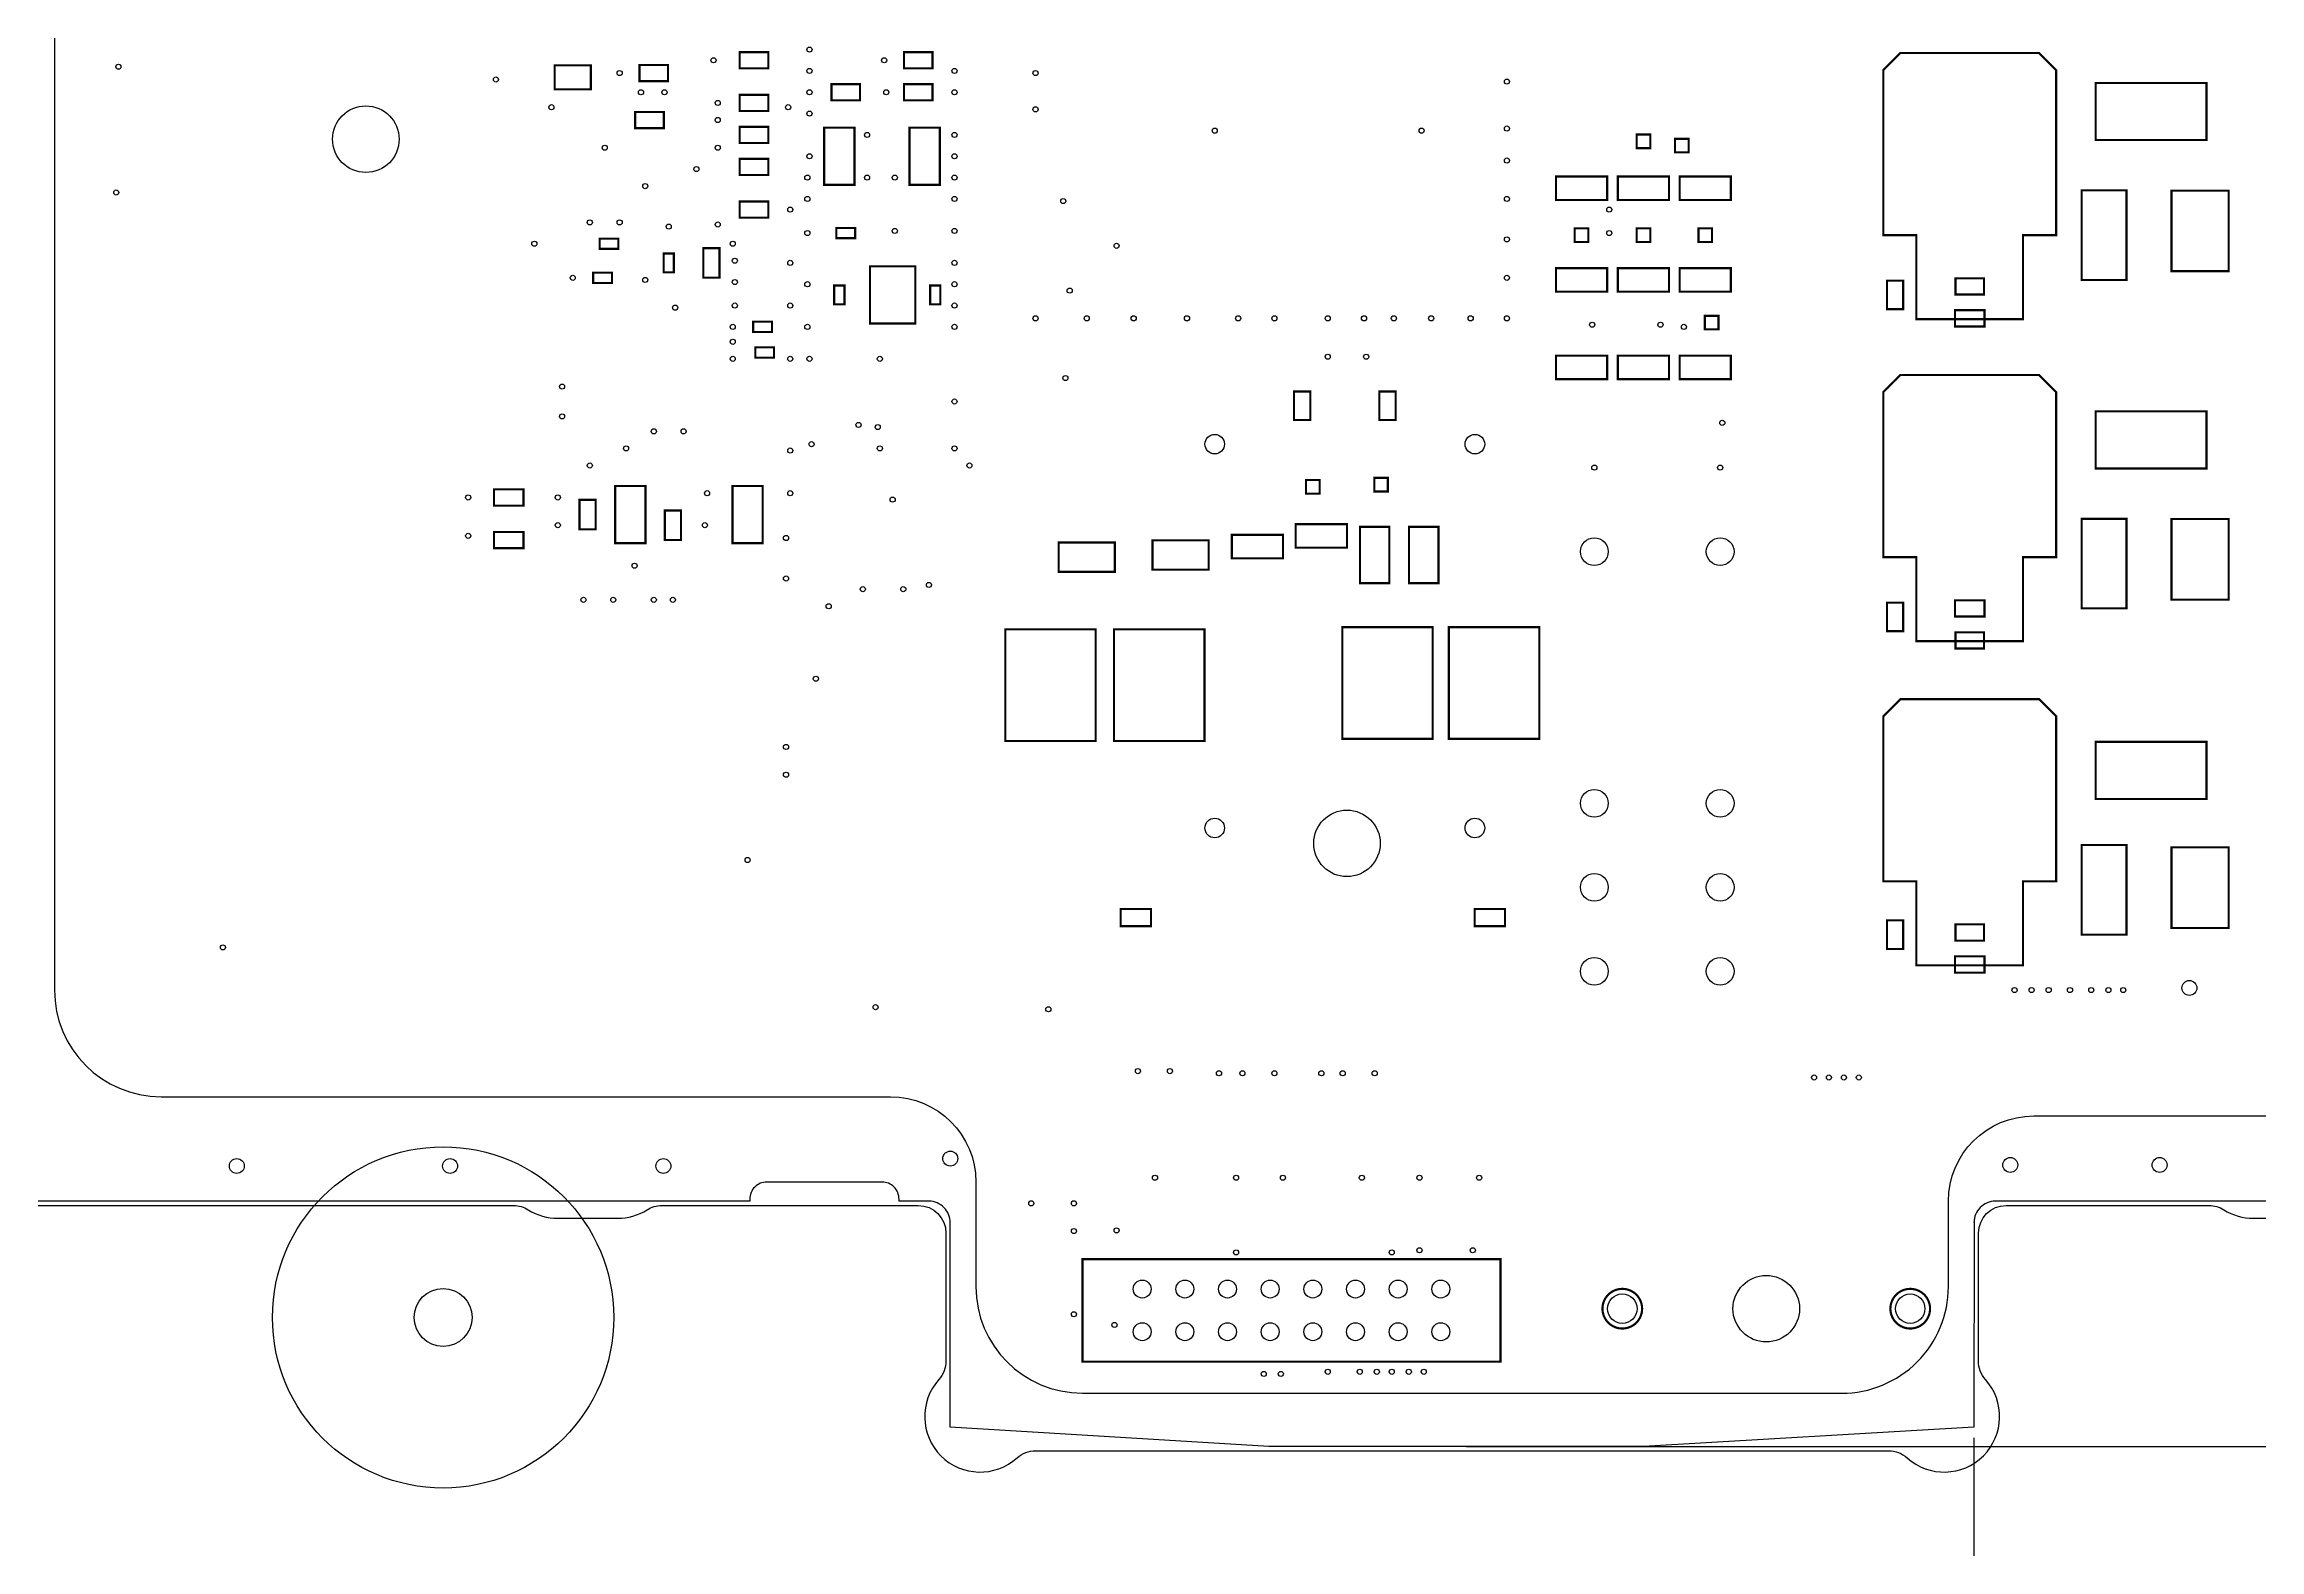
# Model space of a CAD drawing. Extents: x -225 to 380, y -363 to 289.
# Drawn here: x -90.1 to 41.8, y -226.9 to -137.2 of the extents above; entities that cross this region are included whole.
import ezdxf

# ---------------------------------------------------------------- set-up
doc = ezdxf.new("R2010")
doc.units = 0
doc.header["$MEASUREMENT"] = 0
doc.layers.get('0').update_dxf_attribs({"linetype": 'CONTINUOUS'})
doc.layers.get('DEFPOINTS').update_dxf_attribs({"linetype": 'CONTINUOUS'})
for name, color, linetype in [('1_1_BARRENOS', 100, 'CONTINUOUS'), ('1_2_CAV_PCB', 140, 'CONTINUOUS'), ('1_4_FUGAS_PASADAS', 1, 'CONTINUOUS'), ('1_5_CAJA_PISADOR', 8, 'CONTINUOUS'), ('_G01-IND-2BOT_OUTLINE_PART', 7, 'CONTINUOUS'), ('_G01-IND-3GEN_DRILLS', 40, 'CONTINUOUS'), ('_G01-IND-3GEN_OUTLINE', 7, 'CONTINUOUS')]:
    doc.layers.add(name, color=color, linetype=linetype)
doc.styles.get("Standard").update_dxf_attribs({"font": '@Arial Unicode MS'})
doc.dimstyles.get("Standard").update_dxf_attribs({"dimtxt": 0.18, "dimasz": 0.18, "dimexe": 0.18, "dimexo": 0.0625, "dimgap": 0.09, "dimtad": 0, "dimtih": 1, "dimtoh": 1, "dimdec": 4, "dimzin": 0, "dimdsep": 46, "dimtxsty": 'STANDARD', "dimcen": 0.09, "dimadec": 0, "dimazin": 0, "dimtfac": 1, "dimtdec": 4, "dimtofl": 0, "dimtmove": 2, "dimatfit": 3, "dimfxl": 1, "dimtolj": 1, "dimtzin": 0, "dimarcsym": 0})

# ---------------------------------------------------------------- blocks, each defined once
blk = doc.blocks.new('ROUND_99')
blk.add_circle((0, 0), 0.006)
blk = doc.blocks.new('ROUND_148')
blk.add_circle((0, 0), 0.0175)
blk = doc.blocks.new('ROUND_241')
blk.add_circle((0, 0), 0.021)
blk = doc.blocks.new('ROUND_239')
blk.add_circle((0, 0), 0.023)
blk = doc.blocks.new('ROUND_112')
blk.add_circle((0, 0), 0.0325)
blk = doc.blocks.new('ROUND_243')
blk.add_circle((0, 0), 0.0345)
blk = doc.blocks.new('ROUND_238')
blk.add_circle((0, 0), 0.078)
blk = doc.blocks.new('*U24')
at = {"color": 0, "linetype": 'Continuous'}
blk.add_text('58,67 [2,310]', height=6.5, dxfattribs=at).set_placement((319.41, -218.29))
blk = doc.blocks.new('*D23')
at = {"color": 0}
blk.add_line((-5.45, -220.73), (371.81, -220.73), dxfattribs=at)
at = {"layer": 'DEFPOINTS', "color": 0}
for p in [(-6.07, -220.73), (319.16, -220.73), (215.9, -279.4)]:
    blk.add_point(p, dxfattribs=at)
at = {"linetype": 'Continuous'}
blk.add_blockref('*U24', (0, 0), dxfattribs=at)
blk = doc.blocks.new('*U30')
at = {"color": 0, "linetype": 'Continuous'}
blk.add_text('288,67 [11,365]', height=6.5, dxfattribs=at).set_placement((317.96, 11.71))
blk = doc.blocks.new('*D29')
at = {"color": 0}
blk.add_line((-5.45, 9.27), (380.46, 9.27), dxfattribs=at)
at = {"layer": 'DEFPOINTS', "color": 0}
for p in [(-6.07, 9.27), (317.61, 9.27), (215.9, -279.4)]:
    blk.add_point(p, dxfattribs=at)
at = {"linetype": 'Continuous'}
blk.add_blockref('*U30', (0, 0), dxfattribs=at)
blk = doc.blocks.new('*U42')
at = {"color": 0, "linetype": 'Continuous'}
blk.add_text('191,14 [7,525]', height=6.5, rotation=90, dxfattribs=at).set_placement((22.33, -359.53))
blk = doc.blocks.new('*D41')
at = {"color": 0}
blk.add_line((24.76, -220.21), (24.76, -358.52), dxfattribs=at)
at = {"layer": 'DEFPOINTS', "color": 0}
for p in [(24.76, -219.58), (215.9, -279.4), (24.76, -301.45)]:
    blk.add_point(p, dxfattribs=at)
at = {"linetype": 'Continuous'}
blk.add_blockref('*U42', (0, 0), dxfattribs=at)
blk = doc.blocks.new('*U44')
at = {"color": 0, "linetype": 'Continuous'}
blk.add_text('337,19 [13,275]', height=6.5, rotation=90, dxfattribs=at).set_placement((-123.72, -363.2))
blk = doc.blocks.new('*D43')
at = {"color": 0}
blk.add_line((-121.29, -205.48), (-121.29, -362.8), dxfattribs=at)
at = {"layer": 'DEFPOINTS', "color": 0}
for p in [(-121.29, -204.85), (215.9, -279.4), (-121.29, -300.08)]:
    blk.add_point(p, dxfattribs=at)
at = {"linetype": 'Continuous'}
blk.add_blockref('*U44', (0, 0), dxfattribs=at)

msp = doc.modelspace()

# ---------------------------------------------------------------- linework, layer by layer
at = {"layer": '1_1_BARRENOS', "linetype": 'Continuous'}
msp.add_circle((-66.392, -213.0425), 1.7272, dxfattribs=at)
at = {"layer": '1_2_CAV_PCB', "linetype": 'Continuous'}
msp.add_lwpolyline([(-100.61136, -206.375), (-62.20164, -206.375, -0.141388305), (-61.3221, -206.62879, 0.141388305), (-59.56301, -207.13636), (-56.00701, -207.13636, 0.141388305), (-54.24791, -206.62879, -0.141388305), (-53.36837, -206.375), (-38.10001, -206.375, -0.414213562), (-36.44901, -208.026), (-36.44901, -215.63624, -0.185167047), (-36.87234, -216.74016, 0.948332681), (-32.20917, -221.40333, -0.185167047), (-31.10525, -220.98), (19.676, -220.98, -0.185167047), (20.77992, -221.40333, 0.947762024), (25.44574, -216.74311, -0.185167047), (25.02374, -215.63869), (25.03289, -208.02401, -0.413861505), (26.68389, -206.375), (38.76336, -206.375, -0.141388305), (39.6429, -206.62879, 0.141388305), (41.40199, -207.13636), (44.95799, -207.13636, 0.141388305)], format="xyb", dxfattribs=at)
at = {"layer": '1_4_FUGAS_PASADAS', "linetype": 'Continuous'}
msp.add_lwpolyline([(88.59519, -14.351), (-18.18867, -14.351, 0.227735077), (-22.15424, -16.256, -0.22773508), (-26.11981, -18.161), (-28.52828, -18.161, -0.227735081), (-32.49385, -16.256, 0.227735081), (-36.45943, -14.351), (-83.18501, -14.351, 0.414213562), (-89.53501, -20.701), (-89.53501, -193.548, 0.414213562), (-83.18501, -199.898), (-39.75101, -199.898, -0.414213562), (-34.67101, -204.978), (-34.67101, -211.20175, 0.414185688), (-28.32161, -217.55175), (16.89038, -217.55606, 0.414241437), (23.24098, -211.20606), (23.24098, -206.12289, -0.414203924), (28.32082, -201.04289), (80.39121, -201.04118, 0.414203924)], format="xyb", dxfattribs=at)
at = {"layer": '1_5_CAJA_PISADOR', "color": 8}
msp.add_circle((-66.392, -213.0425), 10.16, dxfattribs=at)
at = {"layer": '_G01-IND-2BOT_OUTLINE_PART', "linetype": 'Continuous', "const_width": 0.127}
for points in [[(-57.59451, -139.9032), (-57.59451, -138.4808), (-59.75351, -138.4808), (-59.75351, -139.9032), (-57.59451, -139.9032)], [(-54.69891, -138.4554), (-54.69891, -139.4206), (-52.99711, -139.4206), (-52.99711, -138.4554), (-54.69891, -138.4554)], [(-48.72991, -137.6934), (-48.72991, -138.6586), (-47.02811, -138.6586), (-47.02811, -137.6934), (-48.72991, -137.6934)], [(-38.95091, -137.6934), (-38.95091, -138.6586), (-37.24911, -138.6586), (-37.24911, -137.6934), (-38.95091, -137.6934)], [(29.65449, -138.7602), (28.63849, -137.7442), (20.38349, -137.7442), (19.36749, -138.7602), (19.36749, -148.59), (21.33599, -148.59), (21.33599, -153.5938), (27.68599, -153.5938), (27.68599, -148.59), (29.65449, -148.59), (29.65449, -138.7602)], [(-43.26891, -139.5984), (-43.26891, -140.5636), (-41.56711, -140.5636), (-41.56711, -139.5984), (-43.26891, -139.5984)], [(-37.24911, -140.5636), (-37.24911, -139.5984), (-38.95091, -139.5984), (-38.95091, -140.5636), (-37.24911, -140.5636)], [(32.00599, -139.524), (32.00599, -142.924), (38.60599, -142.924), (38.60599, -139.524), (32.00599, -139.524)], [(-48.72991, -140.2334), (-48.72991, -141.1986), (-47.02811, -141.1986), (-47.02811, -140.2334), (-48.72991, -140.2334)], [(-53.25111, -142.2146), (-53.25111, -141.2494), (-54.95291, -141.2494), (-54.95291, -142.2146), (-53.25111, -142.2146)], [(-48.72991, -142.1384), (-48.72991, -143.1036), (-47.02811, -143.1036), (-47.02811, -142.1384), (-48.72991, -142.1384)], [(-41.89731, -142.1892), (-43.70071, -142.1892), (-43.70071, -145.5928), (-41.89731, -145.5928), (-41.89731, -142.1892)], [(-36.81731, -142.1892), (-38.62071, -142.1892), (-38.62071, -145.5928), (-36.81731, -145.5928), (-36.81731, -142.1892)], [(4.67359, -143.4084), (5.48639, -143.4084), (5.48639, -142.5956), (4.67359, -142.5956), (4.67359, -143.4084)], [(6.95959, -143.6624), (7.77239, -143.6624), (7.77239, -142.8496), (6.95959, -142.8496), (6.95959, -143.6624)], [(-48.72991, -144.0434), (-48.72991, -145.0086), (-47.02811, -145.0086), (-47.02811, -144.0434), (-48.72991, -144.0434)], [(-0.12701, -145.0975), (-0.12701, -146.4945), (2.92099, -146.4945), (2.92099, -145.0975), (-0.12701, -145.0975)], [(6.60399, -146.4945), (6.60399, -145.0975), (3.55599, -145.0975), (3.55599, -146.4945), (6.60399, -146.4945)], [(10.28699, -146.4945), (10.28699, -145.0975), (7.23899, -145.0975), (7.23899, -146.4945), (10.28699, -146.4945)], [(33.84549, -145.923), (31.17849, -145.923), (31.17849, -151.257), (33.84549, -151.257), (33.84549, -145.923)], [(39.92879, -145.9357), (36.52519, -145.9357), (36.52519, -150.7363), (39.92879, -150.7363), (39.92879, -145.9357)], [(-47.02811, -147.5486), (-47.02811, -146.5834), (-48.72991, -146.5834), (-48.72991, -147.5486), (-47.02811, -147.5486)], [(-57.07381, -148.7932), (-57.07381, -149.4028), (-55.95621, -149.4028), (-55.95621, -148.7932), (-57.07381, -148.7932)], [(-41.85921, -148.7678), (-41.85921, -148.1582), (-42.97681, -148.1582), (-42.97681, -148.7678), (-41.85921, -148.7678)], [(0.99059, -148.9964), (1.80339, -148.9964), (1.80339, -148.1836), (0.99059, -148.1836), (0.99059, -148.9964)], [(4.67359, -148.9964), (5.48639, -148.9964), (5.48639, -148.1836), (4.67359, -148.1836), (4.67359, -148.9964)], [(8.35659, -148.9964), (9.16939, -148.9964), (9.16939, -148.1836), (8.35659, -148.1836), (8.35659, -148.9964)], [(-53.26381, -150.7998), (-52.65421, -150.7998), (-52.65421, -149.6822), (-53.26381, -149.6822), (-53.26381, -150.7998)], [(-50.90161, -151.1173), (-49.93641, -151.1173), (-49.93641, -149.3647), (-50.90161, -149.3647), (-50.90161, -151.1173)], [(-40.97021, -153.8478), (-38.27781, -153.8478), (-38.27781, -150.4442), (-40.97021, -150.4442), (-40.97021, -153.8478)], [(-56.33721, -151.4348), (-56.33721, -150.8252), (-57.45481, -150.8252), (-57.45481, -151.4348), (-56.33721, -151.4348)], [(-43.10381, -152.7048), (-42.49421, -152.7048), (-42.49421, -151.5872), (-43.10381, -151.5872), (-43.10381, -152.7048)], [(-37.38881, -152.7048), (-36.77921, -152.7048), (-36.77921, -151.5872), (-37.38881, -151.5872), (-37.38881, -152.7048)], [(-0.12701, -150.5585), (-0.12701, -151.9555), (2.92099, -151.9555), (2.92099, -150.5585), (-0.12701, -150.5585)], [(6.60399, -151.9555), (6.60399, -150.5585), (3.55599, -150.5585), (3.55599, -151.9555), (6.60399, -151.9555)], [(10.28699, -151.9555), (10.28699, -150.5585), (7.23899, -150.5585), (7.23899, -151.9555), (10.28699, -151.9555)], [(20.54859, -151.2951), (19.58339, -151.2951), (19.58339, -152.9969), (20.54859, -152.9969), (20.54859, -151.2951)], [(23.66009, -151.1554), (23.66009, -152.1206), (25.36189, -152.1206), (25.36189, -151.1554), (23.66009, -151.1554)], [(23.63469, -153.0604), (23.63469, -154.0256), (25.38729, -154.0256), (25.38729, -153.0604), (23.63469, -153.0604)], [(-46.81221, -154.3558), (-46.81221, -153.7462), (-47.92981, -153.7462), (-47.92981, -154.3558), (-46.81221, -154.3558)], [(8.73759, -154.2034), (9.55039, -154.2034), (9.55039, -153.3906), (8.73759, -153.3906), (8.73759, -154.2034)], [(-46.68521, -155.8798), (-46.68521, -155.2702), (-47.80281, -155.2702), (-47.80281, -155.8798), (-46.68521, -155.8798)], [(-0.12701, -155.7655), (-0.12701, -157.1625), (2.92099, -157.1625), (2.92099, -155.7655), (-0.12701, -155.7655)], [(6.60399, -157.1625), (6.60399, -155.7655), (3.55599, -155.7655), (3.55599, -157.1625), (6.60399, -157.1625)], [(10.28699, -157.1625), (10.28699, -155.7655), (7.23899, -155.7655), (7.23899, -157.1625), (10.28699, -157.1625)], [(29.65449, -157.9372), (28.63849, -156.9212), (20.38349, -156.9212), (19.36749, -157.9372), (19.36749, -167.767), (21.33599, -167.767), (21.33599, -172.7708), (27.68599, -172.7708), (27.68599, -167.767), (29.65449, -167.767), (29.65449, -157.9372)], [(-15.72261, -159.6009), (-14.75741, -159.6009), (-14.75741, -157.8991), (-15.72261, -157.8991), (-15.72261, -159.6009)], [(-10.64261, -159.6009), (-9.67741, -159.6009), (-9.67741, -157.8991), (-10.64261, -157.8991), (-10.64261, -159.6009)], [(32.00599, -159.082), (32.00599, -162.482), (38.60599, -162.482), (38.60599, -159.082), (32.00599, -159.082)], [(-54.34331, -163.5252), (-56.14671, -163.5252), (-56.14671, -166.9288), (-54.34331, -166.9288), (-54.34331, -163.5252)], [(-47.35831, -163.5252), (-49.16171, -163.5252), (-49.16171, -166.9288), (-47.35831, -166.9288), (-47.35831, -163.5252)], [(-14.19861, -163.9824), (-14.19861, -163.1696), (-15.01141, -163.1696), (-15.01141, -163.9824), (-14.19861, -163.9824)], [(-10.13461, -163.8554), (-10.13461, -163.0426), (-10.94741, -163.0426), (-10.94741, -163.8554), (-10.13461, -163.8554)], [(-61.60771, -164.6936), (-61.60771, -163.7284), (-63.36031, -163.7284), (-63.36031, -164.6936), (-61.60771, -164.6936)], [(-58.26761, -166.1033), (-57.30241, -166.1033), (-57.30241, -164.3507), (-58.26761, -164.3507), (-58.26761, -166.1033)], [(-63.36031, -166.2684), (-63.36031, -167.2336), (-61.60771, -167.2336), (-61.60771, -166.2684), (-63.36031, -166.2684)], [(-52.22241, -164.9857), (-53.18761, -164.9857), (-53.18761, -166.7383), (-52.22241, -166.7383), (-52.22241, -164.9857)], [(-12.57301, -167.1955), (-12.57301, -165.7985), (-15.62101, -165.7985), (-15.62101, -167.1955), (-12.57301, -167.1955)], [(-10.04571, -165.9636), (-11.79831, -165.9636), (-11.79831, -169.3164), (-10.04571, -169.3164), (-10.04571, -165.9636)], [(-7.12471, -165.9636), (-8.87731, -165.9636), (-8.87731, -169.3164), (-7.12471, -169.3164), (-7.12471, -165.9636)], [(33.84549, -165.481), (31.17849, -165.481), (31.17849, -170.815), (33.84549, -170.815), (33.84549, -165.481)], [(39.92879, -165.4937), (36.52519, -165.4937), (36.52519, -170.2943), (39.92879, -170.2943), (39.92879, -165.4937)], [(-26.39061, -168.6433), (-26.39061, -166.8907), (-29.74341, -166.8907), (-29.74341, -168.6433), (-26.39061, -168.6433)], [(-20.80261, -168.5163), (-20.80261, -166.7637), (-24.15541, -166.7637), (-24.15541, -168.5163), (-20.80261, -168.5163)], [(-16.38301, -167.8305), (-16.38301, -166.4335), (-19.43101, -166.4335), (-19.43101, -167.8305), (-16.38301, -167.8305)], [(20.54859, -170.4721), (19.58339, -170.4721), (19.58339, -172.1739), (20.54859, -172.1739), (20.54859, -170.4721)], [(23.63469, -170.3324), (23.63469, -171.2976), (25.38729, -171.2976), (25.38729, -170.3324), (23.63469, -170.3324)], [(-32.91841, -178.7144), (-27.53361, -178.7144), (-27.53361, -172.0596), (-32.91841, -172.0596), (-32.91841, -178.7144)], [(-26.44141, -178.7144), (-21.05661, -178.7144), (-21.05661, -172.0596), (-26.44141, -172.0596), (-26.44141, -178.7144)], [(-7.46761, -171.9326), (-12.85241, -171.9326), (-12.85241, -178.5874), (-7.46761, -178.5874), (-7.46761, -171.9326)], [(-1.11761, -171.9326), (-6.50241, -171.9326), (-6.50241, -178.5874), (-1.11761, -178.5874), (-1.11761, -171.9326)], [(23.66009, -172.2374), (23.66009, -173.2026), (25.36189, -173.2026), (25.36189, -172.2374), (23.66009, -172.2374)], [(29.65449, -177.2412), (28.63849, -176.2252), (20.38349, -176.2252), (19.36749, -177.2412), (19.36749, -187.071), (21.33599, -187.071), (21.33599, -192.0748), (27.68599, -192.0748), (27.68599, -187.071), (29.65449, -187.071), (29.65449, -177.2412)], [(32.00599, -178.767), (32.00599, -182.167), (38.60599, -182.167), (38.60599, -178.767), (32.00599, -178.767)], [(33.84549, -184.912), (31.17849, -184.912), (31.17849, -190.246), (33.84549, -190.246), (33.84549, -184.912)], [(39.92879, -185.0517), (36.52519, -185.0517), (36.52519, -189.8523), (39.92879, -189.8523), (39.92879, -185.0517)], [(-24.24431, -189.738), (-24.24431, -188.722), (-26.04771, -188.722), (-26.04771, -189.738), (-24.24431, -189.738)], [(-4.96571, -188.722), (-4.96571, -189.738), (-3.16231, -189.738), (-3.16231, -188.722), (-4.96571, -188.722)], [(20.54859, -189.3951), (19.58339, -189.3951), (19.58339, -191.0969), (20.54859, -191.0969), (20.54859, -189.3951)], [(23.66009, -189.6364), (23.66009, -190.6016), (25.36189, -190.6016), (25.36189, -189.6364), (23.66009, -189.6364)], [(23.63469, -191.5414), (23.63469, -192.5066), (25.38729, -192.5066), (25.38729, -191.5414), (23.63469, -191.5414)], [(-3.42901, -215.6714), (-3.42901, -209.5754), (-28.32101, -209.5754), (-28.32101, -215.6714), (-3.42901, -215.6714)]]:
    msp.add_lwpolyline(points, dxfattribs=at)
for points in [[(3.82269, -211.3407, 1), (3.82269, -213.7029, 1)], [(20.96769, -211.3407, 1), (20.96769, -213.7029, 1)]]:
    msp.add_lwpolyline(points, format="xyb", close=True, dxfattribs=at)
at = {"layer": '_G01-IND-3GEN_OUTLINE', "linetype": 'Continuous'}
for points in [[(24.77988, -207.1971), (24.76499, -219.583), (5.07999, -220.726), (-17.22121, -220.726), (-36.19501, -219.583), (-36.19501, -207.391, 0.4142136), (-37.46501, -206.121), (-39.24301, -206.121), (-39.24301, -205.994, 0.4142136), (-40.25901, -204.978), (-47.11701, -204.978, 0.4142136), (-48.13301, -205.994), (-48.13301, -206.121), (-120.01501, -206.121, -0.4142136), (-121.28501, -204.851), (-121.28501, -168.021), (-95.88501, -168.021, 0.4142136), (-94.61501, -166.751), (-94.61501, -48.641, 0.4142136), (-95.88501, -47.371), (-121.28501, -47.371), (-121.28501, -10.541, -0.4142136), (-120.01501, -9.271), (-48.13301, -9.271)], [(-48.13301, -9.398, 0.4142136), (-47.11701, -10.414), (-40.25901, -10.414, 0.4142136), (-39.24301, -9.398), (-39.24301, -9.271), (-29.21001, -9.271), (-29.21001, -12.065, 0.4142136), (-28.19401, -13.081), (-26.41601, -13.081, 0.4142136), (-25.40001, -12.065), (-25.40001, -9.271), (90.80499, -9.271, -0.4142136), (121.28499, -39.751), (121.28499, -175.641, -0.4142136), (90.80499, -206.121), (26.03499, -206.121, 0.4142136), (24.76499, -207.391)]]:
    msp.add_lwpolyline(points, format="xyb", dxfattribs=at)

# ---------------------------------------------------------------- block references
at = {"layer": '_G01-IND-3GEN_DRILLS', "linetype": 'Continuous', "xscale": 25.4, "yscale": 25.4, "zscale": 25.4, "rotation": 270}
for name, p in [('ROUND_99', (-85.72501, -138.557)), ('ROUND_99', (-50.29201, -138.176)), ('ROUND_99', (-44.57701, -137.541)), ('ROUND_99', (-40.13201, -138.176)), ('ROUND_99', (-63.24601, -139.319)), ('ROUND_99', (-55.88001, -138.938)), ('ROUND_99', (-44.57701, -138.811)), ('ROUND_99', (-35.94101, -138.811)), ('ROUND_99', (-31.11501, -138.938)), ('ROUND_99', (-3.04801, -139.446)), ('ROUND_238', (-70.99301, -142.875)), ('ROUND_99', (-59.94401, -140.97)), ('ROUND_99', (-54.61001, -140.081)), ('ROUND_99', (-53.21301, -140.081)), ('ROUND_99', (-50.03801, -140.716)), ('ROUND_99', (-45.84701, -140.97)), ('ROUND_99', (-44.57701, -140.081)), ('ROUND_99', (-40.00501, -140.081)), ('ROUND_99', (-35.94101, -140.081)), ('ROUND_99', (-31.11501, -141.097)), ('ROUND_99', (-50.03801, -141.732)), ('ROUND_99', (-44.57701, -141.351)), ('ROUND_99', (-41.14801, -142.621)), ('ROUND_99', (-35.94101, -142.621)), ('ROUND_99', (-20.44701, -142.367)), ('ROUND_99', (-8.12801, -142.367)), ('ROUND_99', (-3.04801, -142.24)), ('ROUND_99', (-56.76901, -143.383)), ('ROUND_99', (-50.03801, -143.383)), ('ROUND_99', (-44.57701, -143.891)), ('ROUND_99', (-35.94101, -143.891)), ('ROUND_99', (-51.30801, -144.653)), ('ROUND_99', (-44.70401, -145.161)), ('ROUND_99', (-41.14801, -145.161)), ('ROUND_99', (-39.49701, -145.161)), ('ROUND_99', (-35.94101, -145.161)), ('ROUND_99', (-3.04801, -144.145)), ('ROUND_99', (-85.85201, -146.05)), ('ROUND_99', (-54.35601, -145.669)), ('ROUND_99', (-44.70401, -146.431)), ('ROUND_99', (-35.94101, -146.431)), ('ROUND_99', (-29.46401, -146.558)), ('ROUND_99', (-3.04801, -146.431)), ('ROUND_99', (-57.65801, -147.828)), ('ROUND_99', (-55.88001, -147.828)), ('ROUND_99', (-45.72001, -147.066)), ('ROUND_99', (3.04799, -147.066)), ('ROUND_99', (-60.96001, -149.098)), ('ROUND_99', (-52.95901, -148.082)), ('ROUND_99', (-50.03801, -147.955)), ('ROUND_99', (-49.14901, -149.098)), ('ROUND_99', (-44.70401, -148.463)), ('ROUND_99', (-39.49701, -148.336)), ('ROUND_99', (-35.94101, -148.336)), ('ROUND_99', (-3.04801, -148.844)), ('ROUND_99', (3.04799, -148.463)), ('ROUND_99', (-49.02201, -150.114)), ('ROUND_99', (-45.72001, -150.241)), ('ROUND_99', (-35.94101, -150.241)), ('ROUND_99', (-26.28901, -149.225)), ('ROUND_99', (-58.67401, -151.13)), ('ROUND_99', (-54.35601, -151.257)), ('ROUND_99', (-49.02201, -151.384)), ('ROUND_99', (-44.70401, -151.511)), ('ROUND_99', (-35.94101, -151.511)), ('ROUND_99', (-3.04801, -151.13)), ('ROUND_99', (-52.57801, -152.908)), ('ROUND_99', (-49.02201, -152.781)), ('ROUND_99', (-45.72001, -152.781)), ('ROUND_99', (-35.94101, -152.781)), ('ROUND_99', (-29.08301, -151.892)), ('ROUND_99', (-49.14901, -154.051)), ('ROUND_99', (-44.70401, -154.051)), ('ROUND_99', (-35.94101, -154.051)), ('ROUND_99', (-31.11501, -153.543)), ('ROUND_99', (-28.06701, -153.543)), ('ROUND_99', (-25.27301, -153.543)), ('ROUND_99', (-22.09801, -153.543)), ('ROUND_99', (-19.05001, -153.543)), ('ROUND_99', (-16.89101, -153.543)), ('ROUND_99', (-13.71601, -153.543)), ('ROUND_99', (-11.55701, -153.543)), ('ROUND_99', (-9.77901, -153.543)), ('ROUND_99', (-7.55905, -153.543)), ('ROUND_99', (-5.20701, -153.543)), ('ROUND_99', (-3.04801, -153.543)), ('ROUND_99', (2.03199, -153.924)), ('ROUND_99', (6.09599, -153.924)), ('ROUND_99', (7.49299, -154.051)), ('ROUND_99', (-49.14901, -154.94)), ('ROUND_99', (-49.14901, -155.956)), ('ROUND_99', (-45.72001, -155.956)), ('ROUND_99', (-44.57701, -155.956)), ('ROUND_99', (-40.38601, -155.956)), ('ROUND_99', (-29.33701, -157.099)), ('ROUND_99', (-13.71601, -155.829)), ('ROUND_99', (-11.43001, -155.829)), ('ROUND_99', (-59.30901, -157.607)), ('ROUND_99', (-59.30901, -159.385)), ('ROUND_99', (-35.94101, -158.496)), ('ROUND_99', (9.77899, -159.766)), ('ROUND_99', (-53.84801, -160.274)), ('ROUND_99', (-52.07001, -160.274)), ('ROUND_99', (-44.45001, -161.036)), ('ROUND_99', (-41.65601, -159.893)), ('ROUND_99', (-40.51301, -160.02)), ('ROUND_239', (-20.44701, -161.036)), ('ROUND_239', (-4.95301, -161.036)), ('ROUND_99', (-57.65801, -162.306)), ('ROUND_99', (-55.49901, -161.29)), ('ROUND_99', (-45.72001, -161.417)), ('ROUND_99', (-40.38601, -161.29)), ('ROUND_99', (-35.94101, -161.29)), ('ROUND_99', (-35.05201, -162.306)), ('ROUND_99', (2.15899, -162.433)), ('ROUND_99', (9.65199, -162.433)), ('ROUND_99', (-64.89701, -164.211)), ('ROUND_99', (-59.56301, -164.211)), ('ROUND_99', (-50.67301, -163.957)), ('ROUND_99', (-45.72001, -163.957)), ('ROUND_99', (-39.62401, -164.338)), ('ROUND_99', (-59.56301, -165.862)), ('ROUND_99', (-50.80001, -165.862)), ('ROUND_99', (-64.89701, -166.497)), ('ROUND_99', (-45.97401, -166.624)), ('ROUND_112', (2.15899, -167.4368)), ('ROUND_112', (9.65199, -167.4368)), ('ROUND_99', (-54.99101, -168.275)), ('ROUND_99', (-58.03901, -170.307)), ('ROUND_99', (-56.26101, -170.307)), ('ROUND_99', (-53.84801, -170.307)), ('ROUND_99', (-52.70501, -170.307)), ('ROUND_99', (-45.97401, -169.037)), ('ROUND_99', (-41.40201, -169.672)), ('ROUND_99', (-38.98901, -169.672)), ('ROUND_99', (-37.46501, -169.418)), ('ROUND_99', (-43.43401, -170.688)), ('ROUND_99', (-44.19601, -175.006)), ('ROUND_99', (-45.97401, -179.07)), ('ROUND_99', (-45.97401, -180.721)), ('ROUND_112', (2.15899, -182.4228)), ('ROUND_112', (9.65199, -182.4228)), ('ROUND_239', (-20.44701, -183.896)), ('ROUND_238', (-12.57301, -184.8104)), ('ROUND_239', (-4.95301, -183.896)), ('ROUND_99', (-48.26001, -185.801)), ('ROUND_112', (2.15899, -187.4266)), ('ROUND_112', (9.65199, -187.4266)), ('ROUND_99', (-79.50201, -191.008)), ('ROUND_112', (2.15899, -192.4304)), ('ROUND_112', (9.65199, -192.4304)), ('ROUND_99', (27.17799, -193.548)), ('ROUND_99', (28.19399, -193.548)), ('ROUND_99', (29.20999, -193.548)), ('ROUND_99', (30.47999, -193.548)), ('ROUND_99', (31.74999, -193.548)), ('ROUND_99', (32.76599, -193.548)), ('ROUND_99', (33.65499, -193.548)), ('ROUND_148', (37.59199, -193.421)), ('ROUND_99', (-40.64001, -194.564)), ('ROUND_99', (-30.35301, -194.691)), ('ROUND_99', (-25.01901, -198.374)), ('ROUND_99', (-23.11401, -198.374)), ('ROUND_99', (-20.19301, -198.501)), ('ROUND_99', (-18.79601, -198.501)), ('ROUND_99', (-16.89101, -198.501)), ('ROUND_99', (-14.09701, -198.501)), ('ROUND_99', (-12.82701, -198.501)), ('ROUND_99', (-10.92201, -198.501)), ('ROUND_99', (15.23999, -198.755)), ('ROUND_99', (16.12899, -198.755)), ('ROUND_99', (17.01799, -198.755)), ('ROUND_99', (17.90699, -198.755)), ('ROUND_148', (-36.19501, -203.581)), ('ROUND_148', (-78.67651, -204.0255)), ('ROUND_148', (-65.97651, -204.0255)), ('ROUND_148', (-53.27651, -204.0255)), ('ROUND_148', (26.92399, -203.962)), ('ROUND_148', (35.81399, -203.962)), ('ROUND_99', (-24.00301, -204.724)), ('ROUND_99', (-19.17701, -204.724)), ('ROUND_99', (-16.38301, -204.724)), ('ROUND_99', (-11.68401, -204.724)), ('ROUND_99', (-8.25501, -204.724)), ('ROUND_99', (-4.69901, -204.724)), ('ROUND_99', (-31.36901, -206.248)), ('ROUND_99', (-28.82901, -206.248)), ('ROUND_99', (-28.82901, -207.899)), ('ROUND_99', (-26.28901, -207.8609)), ('ROUND_99', (-19.17701, -209.169)), ('ROUND_99', (-9.90601, -209.169)), ('ROUND_99', (-8.25501, -209.042)), ('ROUND_99', (-5.08001, -209.042)), ('ROUND_241', (-24.76501, -211.3534)), ('ROUND_241', (-22.22501, -211.3534)), ('ROUND_241', (-19.68501, -211.3534)), ('ROUND_241', (-17.14501, -211.3534)), ('ROUND_241', (-14.60501, -211.3534)), ('ROUND_241', (-12.06501, -211.3534)), ('ROUND_241', (-9.52501, -211.3534)), ('ROUND_241', (-6.98501, -211.3534)), ('ROUND_238', (12.39519, -212.5218)), ('ROUND_243', (3.82269, -212.5218)), ('ROUND_243', (20.96769, -212.5218)), ('ROUND_99', (-28.82901, -212.852)), ('ROUND_99', (-26.41601, -213.487)), ('ROUND_241', (-24.76501, -213.8934)), ('ROUND_241', (-22.22501, -213.8934)), ('ROUND_241', (-19.68501, -213.8934)), ('ROUND_241', (-17.14501, -213.8934)), ('ROUND_241', (-14.60501, -213.8934)), ('ROUND_241', (-12.06501, -213.8934)), ('ROUND_241', (-9.52501, -213.8934)), ('ROUND_241', (-6.98501, -213.8934)), ('ROUND_99', (-17.52601, -216.408)), ('ROUND_99', (-16.51001, -216.408)), ('ROUND_99', (-13.71601, -216.281)), ('ROUND_99', (-11.81101, -216.281)), ('ROUND_99', (-10.79501, -216.281)), ('ROUND_99', (-9.90601, -216.281)), ('ROUND_99', (-8.89001, -216.281)), ('ROUND_99', (-8.00101, -216.281))]:
    msp.add_blockref(name, p, dxfattribs=at)

# ---------------------------------------------------------------- dimensions: what is measured, and where the dimension line sits
for feature_location, offset, dtype, picture, middle in [((-6.07061, 9.271), (323.68326, 0), 0, '*D29', (349.34765, 14.06602)), ((-121.28501, -204.851), (0, -95.22798), 1, '*D43', (-126.08003, -331.75411)), ((-6.07061, -220.726), (325.23462, 0), 0, '*D23', (345.79788, -215.93098)), ((24.76499, -219.583), (0, -81.86921), 1, '*D41', (19.96997, -330.29855))]:
    dim = msp.add_ordinate_dim(feature_location=feature_location, offset=offset, dtype=dtype, origin=(215.89999, -279.4), dimstyle='STANDARD')
    dim.commit()
    dim.dimension.update_dxf_attribs({"geometry": picture, "text_midpoint": middle})

doc.saveas('drawing.dxf')
